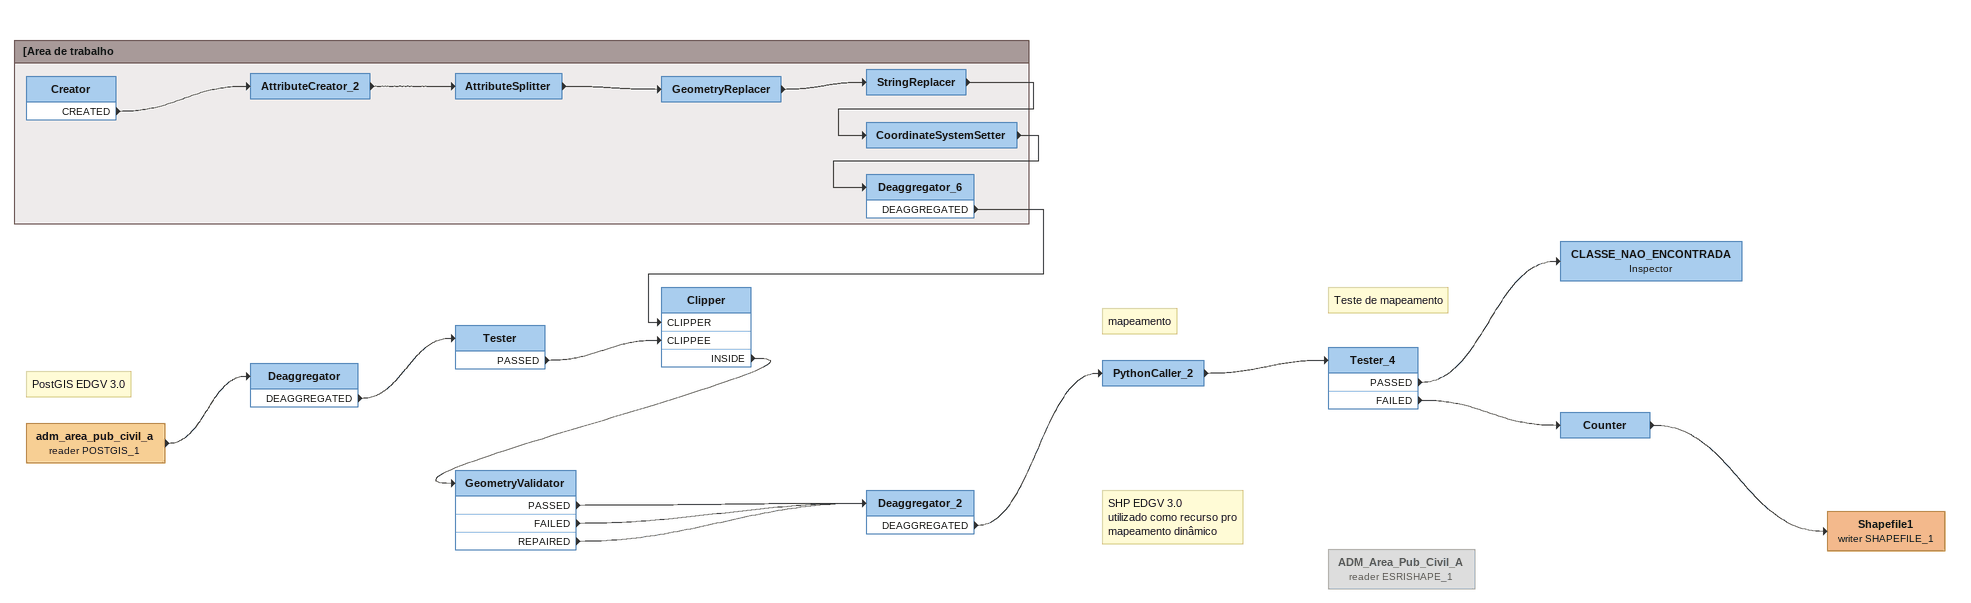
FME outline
Note: PostGIS EDGV 3.0
adm_area_pub_civil_a (reader POSTGIS_1)
    -> Deaggregator
Deaggregator
    DEAGGREGATED -> Tester
Tester
    PASSED -> Clipper [CLIPPEE]
Clipper
    INSIDE -> GeometryValidator
GeometryValidator
    PASSED -> Deaggregator_2
    FAILED -> Deaggregator_2
    REPAIRED -> Deaggregator_2
Deaggregator_2
    DEAGGREGATED -> PythonCaller_2
Note: mapeamento
PythonCaller_2
    -> Tester_4
Note: Teste de mapeamento
Tester_4
    PASSED -> CLASSE_NAO_ENCONTRADA
    FAILED -> Counter
CLASSE_NAO_ENCONTRADA: Inspector
Counter
    -> Shapefile1 (writer SHAPEFILE_1)
Shapefile1 (writer SHAPEFILE_1)
Note: SHP EDGV 3.0 / utilizado como recurso pro mapeamento dinâmico
ADM_Area_Pub_Civil_A (reader ESRISHAPE_1) [off]

Bookmark: [Area de trabalho
Creator
    CREATED -> AttributeCreator_2
AttributeCreator_2
    -> AttributeSplitter
AttributeSplitter
    -> GeometryReplacer
GeometryReplacer
    -> StringReplacer
StringReplacer
    -> CoordinateSystemSetter
CoordinateSystemSetter
    -> Deaggregator_6
Deaggregator_6
    DEAGGREGATED -> Clipper [CLIPPER]
